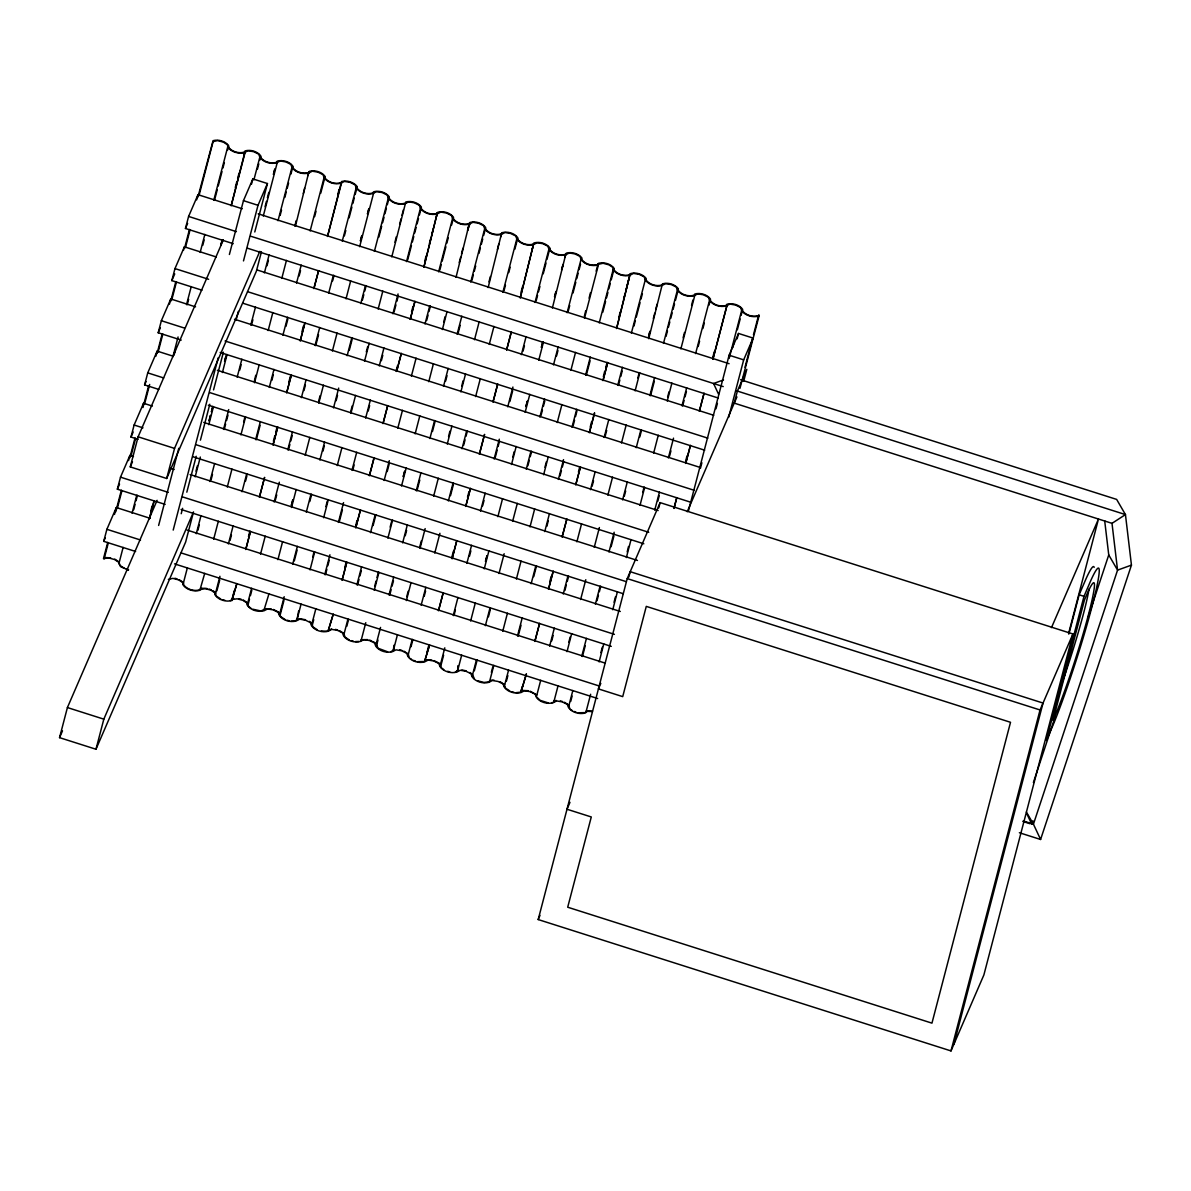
<?xml version="1.0" encoding="UTF-8"?>
<svg xmlns="http://www.w3.org/2000/svg" width="1191" height="1191" viewBox="0 0 1191 1191"><rect width="100%" height="100%" fill="white"/><g stroke="black" fill="none" stroke-linecap="round" stroke-linejoin="round"><path stroke-width="1.5" d="M119.547 564.549L119.115 562.003L114.798 559.145M215.913 595.217L215.482 592.671L212.981 590.706M505.044 686.418L505.52 688.16L509.852 691.003M569.283 706.859L569.76 708.6M135.61 551.478L103.736 541.339L106.892 529.31L116.301 507.545L149.932 518.249M165.162 504.403L117.358 489.188L120.499 477.159L129.923 455.394L133.466 456.525M138.067 439.3L130.98 437.052L134.121 425.023L143.545 403.258L152.388 406.071M158.76 389.412L144.602 384.901L147.744 372.872L157.152 351.107L173.082 356.183M181.226 340.09L158.209 332.765L161.351 320.721L170.775 298.971L195.562 306.861M201.934 290.187L171.832 280.614L174.973 268.585L184.397 246.82L216.256 256.958M233.242 243.679L185.454 228.478L188.595 216.434L198.004 194.684L242.264 208.767M114.5 514.423L116.301 507.545M128.568 460.56L129.923 455.394M142.637 406.697L143.545 403.258M155.813 356.273L157.152 351.107M169.435 304.122L170.775 298.971M183.488 250.259L184.397 246.82M196.664 199.835L198.004 194.684M128.479 570.072L120.589 566.678L118.504 562.107L114.515 559.502L108.634 557.924L103.483 558.624L107.711 542.426M115.706 511.847L121.348 490.275M129.804 457.895L134.97 438.109M142.95 407.53L148.592 385.944M157.048 353.563L162.214 333.778M170.67 301.397L175.836 281.612M184.754 247.43L189.458 229.446M197.914 197.066L213.07 140.672C218.355 139.198 225.322 141.133 228.612 145.615L228.538 147.237C231.843 151.733 238.796 153.654 244.081 152.195L245.257 151.838L231.173 205.79L245.182 150.885C250.482 149.426 257.435 151.346 260.74 155.842L260.665 157.465C263.955 161.946 270.908 163.882 276.208 162.408L277.309 161.113C282.595 159.654 289.562 161.574 292.852 166.07L292.778 167.678C296.083 172.174 303.035 174.094 308.335 172.635L309.422 171.34C314.722 169.866 321.674 171.802 324.979 176.283L324.905 177.906C328.195 182.402 335.162 184.322 340.447 182.848L341.623 182.491L327.525 236.458L341.549 181.553C346.849 180.094 353.801 182.015 357.106 186.511L357.017 188.133C360.322 192.614 367.275 194.55 372.575 193.076L373.676 191.781C378.961 190.322 385.929 192.242 389.219 196.723L389.144 198.346C392.449 202.842 399.402 204.763 404.702 203.304L405.863 202.946M104.123 558.921L108.351 542.724M117.269 508.542L121.973 490.558M130.891 456.391L135.595 438.392M144.513 404.225L149.679 384.44M158.135 352.06L162.839 334.061M171.757 299.894L176.462 281.91M185.394 247.728L190.084 229.744M199.016 195.562L213.1 141.595L217.625 140.598L223.506 142.176L227.481 144.796L227.838 147.193C231.337 152.106 238.9 154.19 244.617 152.522L248.026 150.751L253.683 151.689L258.685 154.145L259.951 157.406C263.449 162.333 271.027 164.418 276.744 162.75L280.153 160.964L285.81 161.902L290.812 164.358L292.078 167.633C295.576 172.561 303.154 174.645 308.856 172.978L312.265 171.191L317.937 172.129L322.94 174.586L324.205 177.861C327.704 182.774 335.267 184.858 340.983 183.191L344.393 181.419L350.05 182.342L355.052 184.813L356.317 188.074C359.816 193.002 367.394 195.086 373.096 193.418L376.52 191.632L382.177 192.57L387.179 195.026L388.445 198.301C391.943 203.229 399.521 205.314 405.223 203.646L408.632 201.86L414.289 202.798L419.306 205.254L420.557 208.529C424.056 213.442 431.633 215.526 437.35 213.859L440.759 212.087L446.417 213.01L451.419 215.482L452.684 218.742C456.183 223.67 463.761 225.754 469.462 224.087L472.872 222.3L478.544 223.238L483.546 225.695L484.811 228.97C488.31 233.898 495.873 235.967 501.59 234.314L504.999 232.528L510.656 233.466L515.658 235.922L516.924 239.183C520.422 244.11 528 246.195 533.702 244.527L537.126 242.741L542.783 243.679L547.786 246.135L549.051 249.41C552.55 254.338 560.127 256.422 565.829 254.755L569.238 252.968L574.911 253.906L579.913 256.363L581.178 259.638C584.662 264.551 592.24 266.635 597.956 264.968L598.016 264L596.125 271.191M95.98 749.243L103.825 719.156L193.508 511.907L185.662 541.994L95.98 749.243L59.55 737.646L67.411 707.558L157.093 500.324M261.454 251.777L256.363 271.25L166.68 478.484L130.266 466.902L138.111 436.814L223.387 239.763M118.892 563.611L123.12 547.428M132.052 513.247L136.742 495.262M172.918 356.749L178.084 336.964M186.54 304.598L191.23 286.599M200.162 252.432L204.852 234.433M213.784 200.267L227.883 146.299M133.675 509.778L135.089 504.389M136.027 500.786L137.441 495.396M174.08 355.082L175.494 349.692M187.24 304.717L188.64 299.328M202.738 245.361L204.152 239.972M214.484 200.386L217.298 189.592M218.236 186.004L222.002 171.608M222.94 168.02L224.355 162.616M227.63 150.021L228.583 146.433M150.721 511.311L152.135 505.907M235.282 187.523L236.696 182.134M237.634 178.531L239.034 173.142M243.738 155.143L244.676 151.555M220.797 245.361L222.211 239.957M220.826 245.361L222.241 239.972M166.68 478.484L174.541 448.397L259.817 251.346M158.626 525.454L178.784 448.292M229.387 254.487L243.455 200.654L252.864 178.903L267.439 183.533L254.785 231.977M251.465 184.277L252.864 178.903M253.891 179.901L259.995 156.527M257.405 169.241L258.819 163.852M259.757 160.249L260.695 156.646M173.201 530.084L218.191 357.821M243.485 260.918L258.015 205.299L267.439 183.533M181.211 513.708L182.61 508.334M186.823 492.181L196.202 456.287M200.416 440.134L209.795 404.255M213.546 389.889L223.387 352.208M209.065 420.78L210.479 415.376L209.154 420.795M211.417 411.773L212.832 406.384L211.492 411.803M225.977 356.02L224.578 361.409L226.067 356.049M273.424 174.348L274.838 168.943L273.513 174.362M195.994 471.16L197.408 465.77M265.057 206.743L266.456 201.353M267.394 197.751L268.809 192.346M195.175 476.847L200.311 457.046M208.797 424.681L213.457 406.682M222.419 372.515L227.079 354.516M236.041 320.349L238.349 311.342M263.285 216.018L277.384 162.05M183.131 584.066L187.359 567.869M196.292 533.702L200.981 515.703M209.914 481.536L214.603 463.537M223.536 429.37L228.702 409.585M237.158 377.205L241.862 359.22M250.78 325.039L255.484 307.055M264.402 272.873L269.106 254.889M278.024 220.707L292.123 166.74M197.929 530.233L199.329 524.829M211.075 479.854L212.489 474.465M224.236 429.489L225.635 424.1M226.588 420.497L227.987 415.108M239.733 370.133L241.148 364.744M251.48 325.173L252.894 319.769M266.978 265.801L268.392 260.412M280.138 215.437L281.538 210.048M284.828 197.453L286.242 192.064M287.18 188.461L288.594 183.057M290.946 174.065L292.822 166.874M243.619 422.031L245.033 416.627M254.427 380.658L255.752 375.239M294.832 225.962L296.231 220.558M303.288 193.582L304.613 188.163M307.978 175.598L308.841 171.966L295.413 226.245M168.363 579.362L172.874 578.364L178.754 579.943L182.744 582.563L183.086 584.945C186.585 589.873 194.163 591.957 199.865 590.289L204.703 573.392M213.665 539.225L218.34 521.226M227.287 487.059L231.962 469.06M240.924 434.894L245.584 416.895M254.546 382.728L259.206 364.729M268.169 330.562L272.828 312.563M281.791 278.411L286.45 260.397M215.258 594.279L219.948 576.295M228.404 543.915L233.108 525.931M242.026 491.749L246.731 473.765M255.663 439.583L260.353 421.599M269.285 387.417L273.975 369.433M282.907 335.252L287.597 317.268M296.529 283.101L301.219 265.102M310.151 230.935L324.25 176.968M216.896 590.81L219.71 580.017M230.042 540.446L231.456 535.057M245.554 481.09L246.954 475.7M256.348 439.717L260.114 425.321M271.861 380.361L273.26 374.957M285.944 326.394L287.835 319.203M299.105 276.029L300.519 270.625M314.603 216.673L316.017 211.269M320.707 193.284L324.935 177.102M592.389 711.578L587.386 711.325L585.332 712.962C579.615 714.63 572.052 712.546 568.554 707.618L567.288 704.343L562.286 701.886L556.614 700.948L553.205 702.735C547.503 704.402 539.925 702.318 536.426 697.39L535.161 694.13L530.159 691.673L524.502 690.735L521.092 692.507C515.375 694.174 507.798 692.09 504.299 687.177L503.049 683.902L498.032 681.446L492.374 680.508L488.965 682.294C483.263 683.962 475.685 681.877 472.187 676.95L470.921 673.674L465.919 671.218L460.262 670.28L456.838 672.066C451.136 673.734 443.558 671.65 440.06 666.722L438.794 663.461L433.792 661.005L428.135 660.067L424.725 661.854C419.009 663.506 411.446 661.437 407.947 656.509L406.682 653.234L401.68 650.777L396.007 649.839L392.598 651.626C386.896 653.293 379.319 651.209 375.82 646.281L374.555 643.021L369.552 640.55L363.895 639.627L360.486 641.398C354.769 643.066 347.191 640.981 343.693 636.068L342.427 632.793L337.425 630.337L331.768 629.399L328.359 631.185C322.642 632.853 315.079 630.768 311.58 625.841L310.315 622.565L305.313 620.109L299.641 619.171L296.231 620.958C290.53 622.625 282.952 620.541 279.453 615.613L278.188 612.353L273.186 609.881L267.528 608.958L264.119 610.73C258.402 612.397 250.839 610.313 247.341 605.4L246.984 603.003L242.994 600.383L237.113 598.805L231.977 599.505L234.329 590.513M248.502 536.575L249.827 531.156M273.394 441.251L274.808 435.846M275.746 432.244L277.146 426.854M288.892 381.879L290.306 376.49M302.052 331.515L303.377 326.096M337.753 194.818L339.078 189.384M245.763 549.438L250.452 531.454L245.793 549.453M291.319 374.957L286.629 392.941L291.363 374.971M300.251 340.775L304.941 322.791L300.281 340.79M247.371 604.507L251.599 588.309M260.531 554.143L265.236 536.158M274.153 501.977L279.319 482.191M287.775 449.811L292.48 431.827M301.397 397.645L306.102 379.661M315.019 345.479L319.724 327.495M328.642 293.314L333.346 275.329M342.264 241.148L356.362 187.195M248.07 604.641L249.485 599.237M250.423 595.634L251.837 590.245M275.315 500.309L276.729 494.905M288.475 449.945L289.889 444.541M290.827 440.953L292.227 435.549M303.973 390.574L305.387 385.184M315.719 345.613L318.548 334.82M332.631 280.853L334.046 275.463M344.378 235.892L345.792 230.488M349.082 217.893L351.896 207.1M352.834 203.512L354.248 198.108M355.186 194.52L357.062 187.315M292.748 500.012L291.348 505.401L292.837 500.026M361.811 235.595L360.397 240.984L361.885 235.61M368.853 208.604L367.453 214.008L368.927 208.633M318.667 401.099L320.081 395.71M264.104 609.732L268.958 593.833M277.92 559.666L282.58 541.667M291.542 507.5L296.202 489.501M305.164 455.349L309.824 437.35M318.786 403.183L323.446 385.184M332.408 351.017L337.068 333.018M346.03 298.852L350.69 280.853M359.652 246.686L373.706 192.704M279.498 614.735L284.202 596.736M292.658 564.355L297.348 546.371M306.281 512.204L310.97 494.205M319.903 460.039L324.592 442.04M333.525 407.873L338.691 388.087M347.147 355.707L351.836 337.723M360.769 303.541L365.473 285.557M374.391 251.375L388.489 197.408M280.198 614.854L283.949 600.472M294.296 560.887L297.11 550.108M309.794 501.53L311.67 494.339M322.94 451.166L324.354 445.776M336.1 400.801L337.515 395.412M349.246 350.437L352.074 339.643M362.406 300.072L363.821 294.668M364.759 291.08L366.158 285.676M378.842 237.113L381.671 226.32M382.609 222.717L384.023 217.328M384.961 213.725L386.36 208.336M387.298 204.733L389.189 197.542M298.643 610.983L296.887 620.258L301.07 604.06M312.742 557.016L314.067 551.597M325.887 506.651L327.227 501.232M350.794 411.327L352.194 405.923M366.292 351.955L367.706 346.566M394.95 242.235L396.275 236.815M399.64 224.25L401.054 218.846M401.992 215.258L403.407 209.854M310.032 569.894L314.692 551.895M323.654 517.728L328.314 499.729M337.276 465.562L341.951 447.563M350.898 413.396L355.573 395.397M364.535 361.23L369.195 343.231M378.157 309.065L382.817 291.066M391.779 256.899L405.789 202.008C411.089 200.535 418.041 202.47 421.346 206.951L421.272 208.574C424.562 213.07 431.514 214.99 436.814 213.517L437.916 212.221C443.216 210.762 450.168 212.683 453.458 217.179L453.384 218.802C456.689 223.283 463.641 225.203 468.941 223.744L470.028 222.449C475.328 220.975 482.281 222.911 485.586 227.392L485.511 229.014C488.801 233.51 495.769 235.431 501.054 233.972L502.155 232.677C507.455 231.203 514.408 233.123 517.713 237.619L517.623 239.242C520.929 243.723 527.881 245.659 533.181 244.185L534.283 242.89C539.568 241.431 546.535 243.351 549.825 247.847L549.751 249.455C553.056 253.951 560.008 255.871 565.308 254.412L566.395 253.117C571.695 251.643 578.647 253.579 581.952 258.06L581.878 259.683C585.168 264.179 592.135 266.099 597.42 264.64L598.522 263.33C603.822 261.871 610.775 263.792 614.065 268.288L613.99 269.91C617.295 274.392 624.248 276.327 629.548 274.853L630.649 273.558C635.934 272.099 642.887 274.019 646.192 278.515L646.118 280.123C649.423 284.619 656.375 286.54 661.66 285.081L662.762 283.786C668.062 282.312 675.014 284.247 678.319 288.728L678.245 290.351C681.535 294.847 688.487 296.767 693.787 295.294L694.889 293.998C700.174 292.539 707.141 294.46 710.432 298.956L710.357 300.579C713.662 305.06 720.615 306.995 725.915 305.521L727.001 304.226C732.301 302.767 739.254 304.688 742.559 309.169L742.484 310.791C745.774 315.287 752.742 317.208 758.027 315.749L759.203 315.392L739.968 388.326M311.625 624.947L315.853 608.765M324.771 574.583L329.937 554.798M338.393 522.417L343.559 502.632M352.015 470.251L356.719 452.267M365.637 418.086L370.341 400.102M379.274 365.92L383.964 347.936M392.896 313.754L398.062 293.969M406.518 261.603L420.602 207.636M312.325 625.081L313.724 619.677M325.471 574.717L326.885 569.313M327.823 565.725L329.222 560.321M339.569 520.75L342.383 509.956M352.715 470.385L354.129 464.981M368.227 411.029L369.627 405.625M381.373 360.665L382.787 355.26M394.057 312.087L395.933 304.896M396.871 301.293L398.285 295.904M407.679 259.921L411.446 245.54M412.384 241.937L413.783 236.547M414.721 232.945L416.135 227.555M417.073 223.953L418.488 218.549M419.426 214.961L421.301 207.77M344.854 567.244L346.268 561.854M355.662 525.871L357.002 520.452M396.067 371.175L397.466 365.786M411.565 311.819L412.979 306.429M424.725 261.454L426.05 256.035M429.415 243.47L430.829 238.066M431.767 234.478L433.182 229.074M436.472 216.479L437.32 212.861L423.892 267.126L437.32 212.861M333.197 614.288L328.344 630.173M342.115 580.106L346.819 562.122L342.159 580.121M410.24 319.277L414.93 301.293L410.27 319.292M333.227 614.288L328.418 630.203M343.737 635.175L347.966 618.978M356.898 584.811L361.588 566.812M370.52 532.645L375.21 514.661M384.142 480.479L389.308 460.694M397.764 428.313L402.469 410.329M411.386 376.148L416.091 358.163M425.008 323.982L429.713 305.998M438.63 271.816L452.729 217.849M346.789 626.302L348.204 620.913M357.598 584.93L358.997 579.541M359.935 575.938L361.349 570.549M373.096 525.573L375.909 514.78M387.194 471.606L389.07 464.416M426.646 320.513L428.06 315.124M428.998 311.521L430.413 306.132M439.807 270.149L441.206 264.759M442.159 261.157L445.91 246.76M446.848 243.172L448.263 237.768M451.553 225.173L453.429 217.983M404.612 471.308L403.213 476.713L404.702 471.338M467.572 230.28L469.448 223.089L456.019 277.354M374.629 586.463L376.043 581.059M376.981 577.471L378.396 572.067M390.127 527.107L391.541 521.703M443.692 322.046L445.092 316.642M459.19 262.675L460.604 257.286M461.542 253.683L462.942 248.294M467.646 230.31L470.073 223.372M365.786 622.699L361.081 640.698M374.272 590.334L378.946 572.335M387.894 538.168L392.568 520.169M401.531 486.002L406.191 468.003M415.153 433.852L419.813 415.853M428.775 381.686L433.435 363.687M442.397 329.52L447.057 311.521M375.865 645.388L380.554 627.404M389.01 595.024L393.715 577.04M402.647 542.858L407.337 524.874M416.269 490.692L420.959 472.708M429.891 438.541L434.581 420.542M443.514 386.375L448.203 368.376M457.136 334.209L461.825 316.211M470.758 282.044L484.856 228.076M376.564 645.522L377.964 640.133M389.71 595.158L391.124 589.768M392.062 586.166L393.477 580.761M405.223 535.801L406.622 530.397M416.954 490.826L419.783 480.033M432.467 431.47L435.281 420.676M445.613 381.105L447.027 375.701M458.297 332.542L460.173 325.337M471.919 280.376L473.333 274.972M474.271 271.384L475.685 265.98M478.976 253.385L480.375 247.996M481.313 244.393L482.727 239.004M483.665 235.401L485.541 228.21M397.437 634.729L393.238 650.926L393.998 645.224M406.756 596.691L408.156 591.287M419.902 546.312L421.316 540.922M448.56 436.591L449.9 431.172M461.721 386.226L463.046 380.807M488.965 281.895L490.379 276.506M497.421 249.514L498.746 244.095M500.711 236.935L501.575 233.302L488.146 287.567M406.399 600.562L411.059 582.563M420.021 548.396L425.157 528.596M433.643 496.23L438.303 478.231M447.265 444.064L451.925 426.065M460.887 391.899L465.562 373.9M474.509 339.733L479.184 321.734M407.977 655.616L412.205 639.433M421.138 605.251L425.842 587.267M434.76 553.086L439.926 533.3M448.382 500.92L453.086 482.936M462.004 448.754L466.708 430.77M475.626 396.588L480.33 378.604M489.248 344.422L493.952 326.438M502.885 292.257L516.968 238.304M411.029 646.758L412.905 639.552M424.19 596.393L425.589 590.989M450.496 495.65L453.309 484.856M463.641 445.285L465.056 439.896M465.994 436.293L467.408 430.904M504.046 290.589L505.46 285.2M508.751 272.605L510.15 267.216M514.854 249.217L517.668 238.423M427.137 651.879L428.462 646.46M452.029 556.539L453.443 551.15M467.527 497.183L468.941 491.779M521.077 292.123L522.492 286.718M531.886 250.75L533.687 243.53L520.259 297.795L533.687 243.53M452.104 558.609L456.808 540.625L452.148 558.624M497.674 384.127L492.985 402.111L497.719 384.142M506.607 349.946L511.296 331.961L506.637 349.96M440.104 665.843L444.809 647.844M453.265 615.479L457.954 597.48M466.887 563.313L471.576 545.314M480.509 511.147L485.199 493.163M494.131 458.982L499.297 439.196M507.753 406.816L512.919 387.03M521.375 354.65L526.08 336.666M534.997 302.484L549.096 248.517M440.804 665.963L443.618 655.169M453.965 615.598L455.364 610.209M469.462 556.242L470.862 550.852M482.608 505.877L484.022 500.488M495.292 457.314L497.183 450.109M498.121 446.521L499.52 441.117M509.867 401.546L512.681 390.752M523.013 351.181L524.427 345.792M536.173 300.817L537.573 295.413M538.511 291.825L539.925 286.421M543.215 273.841L546.029 263.047M546.967 259.444L549.795 248.651M458.237 665.665L457.448 671.367L461.676 655.169M485.481 561.348L486.896 555.944M527.285 401.248L525.886 406.652L527.375 401.278M541.384 347.281L542.798 341.891L541.458 347.31M555.944 291.527L554.544 296.916L556.018 291.557M563.001 264.536L561.586 269.94L563.075 264.566M458.312 665.695L457.493 671.367M485.556 561.363L486.97 555.974M512.8 457.031L514.214 451.642M564.951 257.375L565.889 253.772L552.386 308.022M470.639 621.002L475.298 603.003M484.261 568.836L488.92 550.837M497.883 516.671L502.557 498.672M511.52 464.505L516.179 446.506M525.142 412.354L529.801 394.355M538.764 360.188L543.424 342.189M472.231 676.056L476.46 659.874M485.377 625.692L490.082 607.708M498.999 573.526L504.165 553.741M512.621 521.36L517.326 503.376M526.258 469.194L530.948 451.21M539.88 417.044L544.57 399.045M553.502 364.878L558.192 346.879M567.124 312.712L581.208 258.745M474.331 670.801L477.159 660.008M488.429 616.834L490.305 609.643M527.881 465.741L529.295 460.336M530.233 456.734L531.648 451.344M541.042 415.361L542.456 409.972M543.394 406.369L544.793 400.98M556.539 356.005L557.954 350.616M568.286 311.045L569.7 305.64M572.99 293.046L575.804 282.252M576.742 278.664L578.156 273.26M579.094 269.672L580.508 264.268M491.377 672.32L492.776 666.93M544.927 467.259L546.341 461.87M584.394 316.166L585.719 310.747M589.083 298.182L590.423 292.748M489.531 680.656L489.575 681.58L493.803 665.397M502.766 631.23L507.426 613.231M516.388 579.064L521.048 561.065M530.01 526.898L534.67 508.899M543.632 474.733L548.292 456.734M557.254 422.567L561.914 404.568M570.876 370.401L575.536 352.402M584.498 318.235L598.567 264.268L603.078 263.271L608.958 264.849L612.948 267.469L613.291 269.851C616.789 274.779 624.367 276.863 630.069 275.195L633.478 273.409L639.15 274.347L644.152 276.803L645.418 280.079C648.916 285.006 656.479 287.091 662.196 285.423L665.605 283.637L671.262 284.575L676.265 287.031L677.53 290.306C681.029 295.219 688.606 297.303 694.323 295.636L697.732 293.864L703.39 294.787L708.392 297.259L709.657 300.519C713.156 305.447 720.734 307.531 726.436 305.864L729.845 304.077L735.517 305.015L740.519 307.472L741.785 310.747C745.283 315.675 752.846 317.759 758.563 316.091L759.203 315.392M504.344 686.284L508.572 670.101M517.504 635.92L522.194 617.935M531.126 583.754L535.831 565.77M544.749 531.588L549.453 513.604M558.371 479.422L563.537 459.637M571.993 427.256L576.697 409.272M585.615 375.091L590.319 357.106M599.237 322.925L613.335 268.972M506.458 681.014L507.872 675.625M518.204 636.054L521.018 625.26M533.702 576.682L536.516 565.889M546.863 526.318L548.262 520.929M560.008 475.953L561.423 470.564M562.36 466.961L563.775 461.572M573.169 425.589L574.568 420.2M575.506 416.597L576.92 411.193M586.314 375.225L590.081 360.828M602.765 312.265L605.579 301.472M606.517 297.884L607.931 292.48M608.869 288.877L610.268 283.488M611.221 279.885L614.035 269.092M516.075 692.671L520.556 692.179L522.551 686.135M549.795 581.818L551.135 576.384M578.454 472.083L579.794 466.664M590.2 427.122L591.614 421.718M603.361 376.743L604.686 371.324M605.698 367.751L607.112 362.362M618.858 317.387L620.183 311.968M623.563 299.403L624.962 294.013M625.9 290.41L628.64 279.587M539.553 623.444L534.848 641.443L539.583 623.459M607.663 362.63L602.974 380.614L607.693 362.645M616.596 328.448L630.128 274.213M616.625 328.463L630.054 274.198M536.471 696.512L540.699 680.314M549.617 646.147L554.321 628.148M563.254 593.981L567.943 575.982M576.876 541.816L581.565 523.817M590.498 489.65L595.187 471.666M604.12 437.484L608.809 419.5M617.742 385.318L622.431 367.334M631.364 333.152L645.462 279.185M551.731 640.877L553.145 635.473M564.891 590.513L566.291 585.109M567.229 581.521L568.643 576.116M592.135 486.181L593.535 480.777M605.281 435.817L606.695 430.413M618.442 385.452L619.841 380.048M620.794 376.445L622.193 371.056M633.94 326.081L635.354 320.692M636.292 317.089L640.043 302.708M640.981 299.105L642.396 293.715M648.559 336.577L649.958 331.187L648.633 336.606M568.777 642.396L570.176 637.006M637.825 377.979L639.239 372.589M653.323 318.622L654.737 313.218M655.675 309.63L657.09 304.226M553.77 701.097L553.815 702.02L558.043 685.837M567.005 651.671L571.665 633.672M580.627 599.505L585.793 579.719M594.249 547.339L599.386 527.539M607.872 495.173L612.546 477.174M621.494 443.007L626.168 425.008M635.131 390.842L639.79 372.843M648.753 338.691L662.256 284.441M568.598 706.725L572.826 690.542M581.744 656.36L586.448 638.376M595.366 604.194L600.07 586.21M608.988 552.029L614.154 532.243M622.61 499.863L627.315 481.879M636.232 447.697L640.937 429.713M649.869 395.546L654.559 377.547M663.491 343.38L677.575 289.413M570.697 701.454L572.112 696.065M582.444 656.494L585.257 645.701M597.004 600.726L598.418 595.336M599.356 591.733L600.77 586.344M611.102 546.773L613.916 535.98M624.248 496.394L625.662 491.005M639.761 437.037L641.16 431.648M650.554 395.665L654.321 381.284M666.067 336.309L667.466 330.919M668.404 327.317L669.818 321.912M670.756 318.325L672.171 312.92M673.109 309.332L674.523 303.928M675.461 300.34L678.274 289.547M600.889 652.623L602.304 647.219M614.05 602.259L615.449 596.855M627.195 551.895L628.535 546.475M642.708 492.523L644.033 487.104M667.6 397.199L669.014 391.794M683.098 337.842L684.512 332.438M691.554 305.462L692.894 300.043M585.898 711.325L585.942 712.248L590.632 694.264M599.133 661.898L603.792 643.899M612.755 609.732L617.414 591.733M626.377 557.567L631.036 539.568M639.999 505.401L644.659 487.402M653.621 453.235L658.281 435.236M667.243 401.069L671.903 383.07M680.865 348.903L694.919 294.936M538.198 919.556L627.225 578.603L660.112 502.617L1072.927 633.984L983.885 974.938L950.999 1050.924L538.198 919.556L539.985 915.403M628.833 577.04L630.218 571.695L1043.033 703.062L953.991 1044.016M654.737 510.09L659.442 492.106M668.359 457.925L673.525 438.139M681.981 405.759L686.686 387.775M695.604 353.593L709.702 299.641M657.789 501.232L659.189 495.828M669.521 456.257L670.935 450.868M682.681 405.893L684.096 400.489M685.033 396.901L686.433 391.497M698.179 346.536L699.593 341.132M702.884 328.537L704.298 323.148M708.987 305.164L710.402 299.76M658.727 507.947L660.112 502.617M685.629 461.379L686.954 455.959M712.873 357.047L714.287 351.658M688.338 511.326L729.1 355.216L738.524 333.45L753.084 338.08L743.675 359.846L728.684 417.267M700.487 468.152L701.886 462.748M715.985 408.796L717.399 403.392M729.145 358.417L741.814 309.854M732.659 347.757L734.058 342.368M737.348 329.773L740.177 318.98M741.115 315.377L742.514 309.988M737.11 338.839L738.524 333.45M745 367.275L752.518 338.497M753.456 334.894L758.622 315.109M743.66 381.358L746.802 369.329L737.378 391.08L734.237 403.124L1112.007 523.34L1125.45 514.586L1116.637 499.401L740.608 379.735M950.999 1050.924L1040.041 709.97L1072.927 633.984M1068.55 633.642L1098.474 519.038L1051.474 627.642M1068.922 633.94L1079.135 594.8L1086.058 578.722A92.377 6.729 -72.3 0 1 1094.172 567.348M1083.989 596.349L1046.353 740.46L1053.127 724.917A92.377 6.729 -72.3 0 0 1092.087 606.204A92.377 6.729 -72.3 0 0 1090.911 580.27L1083.989 596.349L1079.135 594.8M1033.386 782.517L1055.003 717.25M1087.711 618.457L1108.747 554.946L1104.682 520.75M1032.954 820.778L1031.778 824.291L1026.776 813.587M1019.377 832.732L1040.592 839.476L1131.45 565.115L1125.45 514.586L736.544 390.812M185.454 228.478L187.627 223.446M171.832 280.614L174.735 273.915M158.209 332.765L160.383 327.733M144.602 384.901L146.046 381.552M130.98 437.052L133.154 432.035M117.358 489.188L119.532 484.171M130.266 466.902L132.469 461.795M103.736 541.339L105.195 537.99M59.55 737.646L62.498 730.857M600.815 683.381L598.418 688.904L622.714 696.631L646.281 606.383L1010.519 722.297L931.957 1023.143L567.705 907.214L591.287 816.966L567.005 809.24L569.983 802.332M687.237 511.728L736.931 396.901M521.152 691.539L526.422 673.823L521.062 691.509L522.745 690.452L528.209 690.706M233.659 598.463L230.369 600.592M361.052 639.761L367.602 639.597M394.266 649.571L390.976 651.7M424.19 661.511L417.654 661.675M458.505 670.012L455.215 672.141M488.444 681.952L483.948 682.458L477.725 680.79M551.582 702.809L552.684 702.392M584.796 712.62L578.26 712.784M723.503 379.914L713.558 383.502L718.575 394.221M1131.45 565.115L1117.56 570.132L1033.431 824.172L1040.592 839.476M105.165 557.567L110.629 557.82M331.56 628.952L326.736 631.26L321.287 631.007M358.863 641.473L355.469 641.562M490.632 680.24L494.012 680.15M554.872 700.68L556.405 700.502M586.999 710.908L592.448 711.161M291.229 621.121L294.609 621.032L299.432 618.725L305.477 619.722M206.981 588.488L201.532 588.235L199.344 589.947C194.044 591.421 187.091 589.485 183.786 585.004L183.354 582.444L179.037 579.6M271.235 608.929L265.787 608.675L260.963 610.983L252.879 609.226M387.581 651.79L378.068 648.246L376.088 643.78L373.587 641.83M431.842 660.052L426.393 659.784L424.711 660.841L429.594 644.956L424.785 660.871M461.9 669.923L466.083 670.831M548.202 702.898L540.148 700.338L537.126 697.45M174.869 578.26L176.997 578.841M239.108 598.716L241.237 599.281M126.425 569.104L128.554 569.67M335.475 629.384L337.604 629.95M222.791 599.773L224.92 600.338M399.714 649.824L401.843 650.39M287.031 620.213L289.16 620.779M351.285 640.654L353.399 641.22M560.321 700.933L562.45 701.499M447.637 671.322L449.766 671.888M511.892 691.763L514.006 692.343M243.455 200.654L258.015 205.299M729.1 355.216L743.675 359.846M258.194 213.829L729.1 363.687M188.595 216.434L236.399 231.649M250.557 236.16L723.22 386.584M247.415 248.19L718.307 398.047M256.973 269.925L713.707 415.272M174.973 268.585L208.619 279.289M247.564 291.676L707.826 438.154M242.651 303.154L704.685 450.198M234.508 319.248L700.085 467.423M161.351 320.721L184.367 328.046M225.084 341.013L694.219 490.305M220.171 352.476L691.078 502.334M217.343 370.267L658.147 510.552M147.744 372.872L163.673 377.949M209.705 392.583L648.738 532.303M208.321 405.193L643.825 543.781M203.721 422.418L637.453 560.44M627.225 578.603L1040.041 709.97M134.121 425.023L142.98 427.837M196.083 444.734L626.258 581.64M138.111 436.814L174.541 448.397M192.942 456.763L623.116 593.669M170.641 468.361L174.184 469.492M190.113 474.554L620.288 611.459M120.499 477.159L168.303 492.374M182.461 496.885L614.407 634.341M181.092 509.48L611.266 646.371M187.106 530.084L604.894 663.03M106.892 529.31L140.523 540.014M181.24 552.966L599.028 685.927M1023.292 820.941L1033.431 824.172L1026.389 812.024M1022.95 821.492L1030.021 823.74M174.556 563.879L597.659 698.521M67.411 707.558L103.825 719.156M530.323 691.286L536.694 694.889M574.092 711.459L576.131 712.218M433.956 660.618L439.3 663.238L441.28 667.704L443.781 669.67M369.716 640.163L371.756 640.922M413.485 660.35L415.525 661.094M273.349 609.494L278.694 612.129L280.674 616.596L284.991 619.454M209.11 589.054L211.149 589.813M232.051 599.535L236.86 583.62L231.992 600.517C226.29 602.184 218.712 600.1 215.214 595.172L214.856 592.776L210.881 590.155L205.001 588.592L200.52 589.59M564.489 702.258L568.822 705.117M500.25 681.818L504.567 684.676M403.883 651.149L408.215 654.008L409.153 657.492M339.643 630.709L343.961 633.567L344.914 637.036L349.231 639.895M317.119 629.682L312.786 626.823L311.848 623.34L309.347 621.374M243.277 600.041L247.594 602.899L248.547 606.368L251.048 608.333M220.752 599.013L216.434 596.155M124.385 568.345L120.068 565.487M570.787 709.583L572.261 710.551M469.954 672.483L472.455 674.448L474.435 678.915M410.18 658.474L411.654 659.442M1108.747 554.946L1117.56 570.132L1112.007 523.34M1088.991 589.098A76.998 5.613 -72.3 0 1 1060.407 687.698M154.086 500.786L149.396 518.77L154.13 500.801M264.551 477.487L259.385 497.272L264.581 477.502M277.697 427.122L273.007 445.106L277.741 427.137M318.578 270.625L313.873 288.609L318.607 270.64M360.441 509.956L355.737 527.941L360.471 509.956M374.063 457.791L369.374 475.775L374.108 457.806M387.685 405.625L382.996 423.609L387.73 405.64M401.307 353.459L396.618 371.443L401.352 353.474M443.186 592.79L438.482 610.775L443.216 592.79M470.43 488.459L465.726 506.443L470.46 488.459M484.529 434.492L479.363 454.277L484.558 434.507M553.175 571.293L548.47 589.277L553.205 571.293M566.797 519.127L562.092 537.111L566.827 519.127M580.419 466.961L575.715 484.945L580.449 466.961M594.517 412.994L589.337 432.78L594.547 413.009M676.786 497.63L673.957 508.423L676.816 497.63M690.408 445.464L685.703 463.448L690.438 445.464M704.03 393.298L699.325 411.282L704.06 393.313M727.046 305.149L712.947 359.116L727.046 305.149M1084.48 599.951L1053.052 720.287A76.998 5.613 -72.3 0 0 1088.5 614.526A76.998 5.613 -72.3 0 0 1084.48 599.951"/></g></svg>
